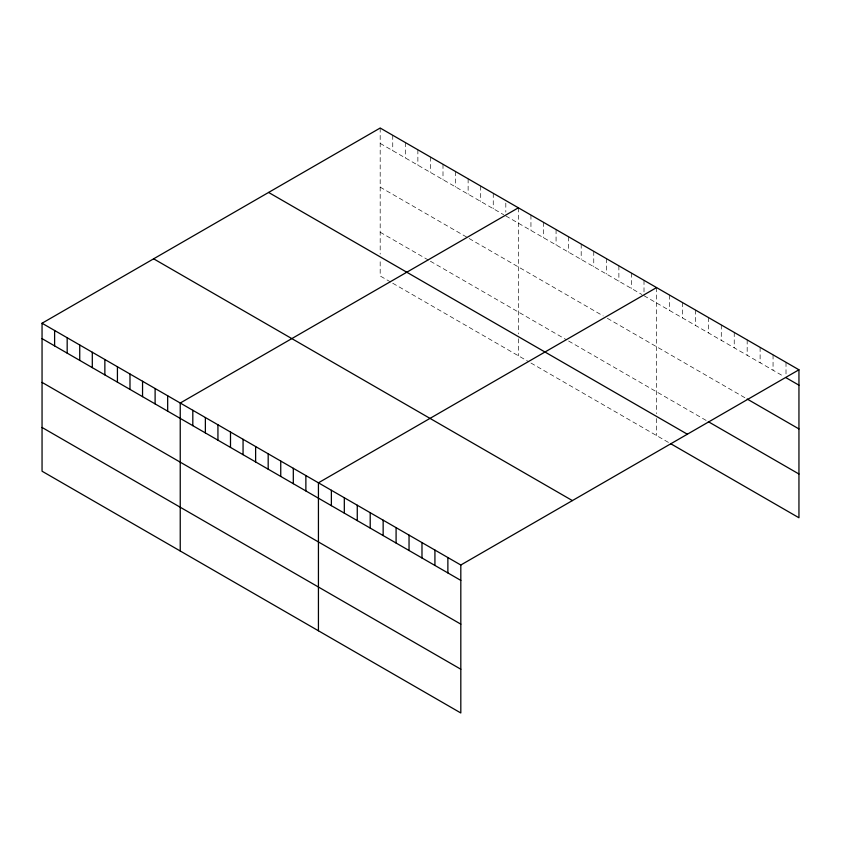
<?xml version="1.0" encoding="UTF-8"?>
<svg xmlns="http://www.w3.org/2000/svg" width="841" height="841" viewBox="0 0 841 841"><rect width="100%" height="100%" fill="white"/><g stroke="black" fill="none" stroke-linecap="round" stroke-linejoin="round"><path stroke-width="0.63" stroke-dasharray="4.21 3.15" d="M380.185 128.021L380.185 254.108M380.185 143.401L503.717 214.728M505.819 215.937L641.914 294.508M644.006 295.717L783.854 376.453M380.185 187.154L468.132 237.929M469.173 238.529L603.176 315.901M607.37 318.319L746.093 398.413M380.185 232.232L428.342 260.037M430.434 261.246L566.54 339.827M568.632 341.036L706.188 420.447M390.655 282.029L380.185 275.985L380.185 258.975M392.747 283.238L528.852 361.819M530.944 363.028L669.51 443.028M786.009 362.324L786.009 375.139M773.058 354.849L773.058 370.229M760.117 347.375L760.117 362.755M747.176 339.901L747.176 355.28M734.235 332.426L734.235 347.806M721.284 324.952L721.284 340.342M708.343 317.478L708.343 332.868M695.402 310.014L695.402 325.393M682.461 302.539L682.461 317.919M669.51 295.065L669.51 310.445M656.569 287.59L656.569 413.677M656.569 418.545L656.569 435.554M644.006 280.337L644.006 293.152M631.444 273.083L631.444 288.463M618.881 265.83L618.881 281.209M606.319 258.576L606.319 273.956M593.757 251.322L593.757 266.702M581.194 244.069L581.194 259.459M568.632 236.815L568.632 252.205M556.069 229.561L556.069 244.952M543.507 222.308L543.507 237.698M530.944 215.054L530.944 230.445M518.382 207.801L518.382 333.898M518.382 338.755L518.382 355.775M505.819 203.112L505.819 212.09M493.257 193.304L493.257 208.684M480.695 186.05L480.695 201.43M468.132 178.797L468.132 194.176M455.559 171.543L455.559 186.923M442.997 164.289L442.997 179.669M430.434 157.036L430.434 172.416M417.872 149.782L417.872 165.162M405.309 142.528L405.309 157.908M392.747 135.275L392.747 150.655"/><path stroke-width="1.26" d="M42.05 323.238L460.815 565.015L460.815 712.979L42.05 471.212L42.05 323.238L380.185 128.021L798.95 369.788L798.95 517.762L670.592 443.649M518.382 207.801L180.237 403.028L180.237 550.992M656.569 287.59L318.434 482.808L318.434 630.782M460.815 565.015L798.95 369.788M786.009 377.704L798.95 385.178M747.176 399.033L798.95 428.931M708.343 421.698L798.95 474.009M268.605 192.442L687.36 434.219M153.64 258.818L572.395 500.595M42.05 338.629L460.815 580.395M42.05 382.382L460.815 624.148M42.05 427.459L460.815 669.226M447.875 557.541L447.875 572.921M434.923 550.067L434.923 565.446M421.982 542.592L421.982 557.982M409.041 535.118L409.041 550.508M396.09 527.654L396.09 543.034M383.149 520.18L383.149 535.559M370.208 512.705L370.208 528.085M357.267 505.231L357.267 520.611M344.316 497.756L344.316 513.136M331.375 490.282L331.375 505.672M305.872 475.554L305.872 490.944M293.309 468.3L293.309 483.691M280.747 461.057L280.747 476.437M268.184 453.804L268.184 469.183M255.622 446.55L255.622 461.93M243.06 439.296L243.06 454.676M230.497 432.043L230.497 447.423M217.935 424.789L217.935 440.169M205.372 417.535L205.372 432.915M192.81 410.282L192.81 425.662M167.674 395.775L167.674 411.154M155.112 388.521L155.112 403.901M142.549 381.267L142.549 396.647M129.987 374.014L129.987 389.394M117.425 366.76L117.425 382.14M104.862 359.506L104.862 374.886M92.3 352.253L92.3 367.643M79.737 344.999L79.737 360.39M67.175 337.746L67.175 353.136M54.612 330.492L54.612 345.882"/></g></svg>
